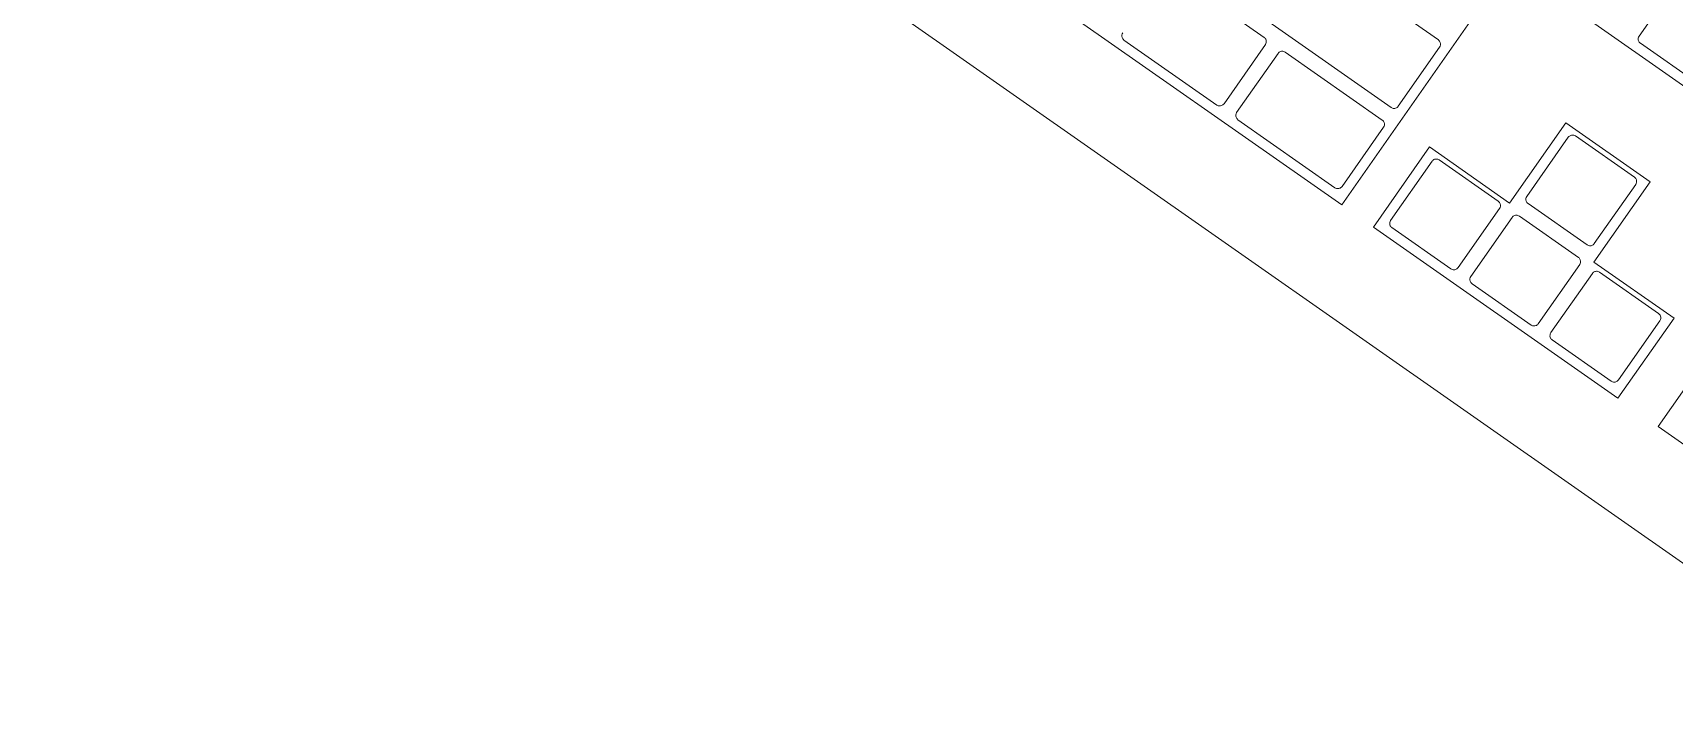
# Model space of a CAD drawing. Header units: inches. Extents: x 1 to 4637, y -664 to 702.
# Drawn here: x 2031.3 to 2043.85, y 382.03 to 387.15 of the extents above; entities that cross this region are included whole.
import ezdxf

# ---------------------------------------------------------------- set-up
doc = ezdxf.new("R2010")
doc.units = ezdxf.units.IN
doc.header["$MEASUREMENT"] = 0
doc.layers.add('I-FURN', color=30, linetype='Continuous', lineweight=9)

# ---------------------------------------------------------------- blocks, each defined once
blk = doc.blocks.new('Desk - Group 1 - No Side Chairs-V6-New Construction - Tel_Data_Elec Plan')
at = {"layer": 'I-FURN'}
for p, q in [((28.985, -12.511), (14.15, -2.123)), ((14.075, -2.984), (16.558, -4.723)), ((16.558, -4.723), (14.413, -7.787)), ((16.436, -5.55), (16.865, -4.938)), ((16.865, -4.938), (18.735, -6.247)), ((16.545, -5.531), (16.862, -5.079)), ((16.917, -5.069), (17.368, -5.385)), ((17.378, -5.44), (17.061, -5.892)), ((17.158, -5.96), (17.475, -5.508)), ((17.53, -5.498), (17.981, -5.814)), ((17.049, -5.979), (16.436, -5.55)), ((17.007, -5.902), (16.555, -5.586)), ((17.991, -5.869), (17.674, -6.321)), ((16.619, -6.592), (17.049, -5.979)), ((17.619, -6.331), (17.168, -6.015)), ((17.771, -6.389), (18.088, -5.937)), ((18.142, -5.927), (18.594, -6.243)), ((16.729, -6.573), (17.046, -6.121)), ((17.101, -6.111), (17.552, -6.427)), ((18.735, -6.247), (18.306, -6.86)), ((18.604, -6.298), (18.287, -6.75)), ((16.832, -9.48), (18.977, -6.417)), ((17.562, -6.482), (17.245, -6.934)), ((17.694, -6.431), (17.264, -7.044)), ((18.306, -6.86), (17.694, -6.431)), ((18.232, -6.76), (17.781, -6.444)), ((18.977, -6.417), (28.201, -12.875)), ((17.264, -7.044), (16.619, -6.592)), ((17.19, -6.944), (16.739, -6.628)), ((18.658, -7.01), (18.974, -6.558)), ((19.029, -6.548), (19.771, -7.068)), ((15.578, -6.776), (17.448, -8.086)), ((19.409, -7.584), (18.667, -7.065)), ((19.781, -7.122), (19.464, -7.575)), ((18.229, -7.623), (18.545, -7.171)), ((18.6, -7.161), (19.535, -7.816)), ((19.561, -7.642), (19.877, -7.19)), ((19.932, -7.18), (20.642, -7.677)), ((16.243, -7.336), (16.694, -7.653)), ((16.704, -7.707), (16.387, -8.16)), ((19.174, -8.332), (18.238, -7.678)), ((20.28, -8.194), (19.57, -7.697))]:
    blk.add_line(p, q, dxfattribs=at)
for points in [[(16.862, -5.079), (16.864, -5.075), (16.87, -5.069), (16.881, -5.063), (16.894, -5.061), (16.906, -5.063), (16.914, -5.067), (16.917, -5.069)], [(17.475, -5.508), (17.477, -5.504), (17.483, -5.498), (17.494, -5.493), (17.506, -5.49), (17.519, -5.492), (17.526, -5.496), (17.53, -5.498)], [(17.061, -5.892), (17.059, -5.896), (17.053, -5.902), (17.042, -5.907), (17.03, -5.91), (17.018, -5.908), (17.01, -5.904), (17.007, -5.902)], [(18.088, -5.937), (18.09, -5.933), (18.096, -5.927), (18.107, -5.922), (18.119, -5.919), (18.132, -5.921), (18.139, -5.925), (18.142, -5.927)], [(17.046, -6.121), (17.048, -6.117), (17.054, -6.111), (17.065, -6.105), (17.077, -6.103), (17.09, -6.105), (17.097, -6.108), (17.101, -6.111)], [(17.674, -6.321), (17.672, -6.325), (17.666, -6.331), (17.655, -6.337), (17.643, -6.339), (17.63, -6.337), (17.623, -6.333), (17.619, -6.331)], [(18.974, -6.558), (18.977, -6.554), (18.983, -6.548), (18.994, -6.543), (19.006, -6.54), (19.018, -6.542), (19.026, -6.546), (19.029, -6.548)], [(18.287, -6.75), (18.285, -6.754), (18.279, -6.76), (18.268, -6.766), (18.255, -6.768), (18.243, -6.766), (18.235, -6.762), (18.232, -6.76)], [(17.245, -6.934), (17.243, -6.937), (17.237, -6.943), (17.226, -6.949), (17.214, -6.951), (17.201, -6.95), (17.194, -6.946), (17.19, -6.944)], [(18.545, -7.171), (18.548, -7.167), (18.554, -7.161), (18.565, -7.155), (18.577, -7.153), (18.589, -7.155), (18.597, -7.159), (18.6, -7.161)], [(19.877, -7.19), (19.88, -7.187), (19.886, -7.181), (19.897, -7.175), (19.909, -7.173), (19.921, -7.174), (19.929, -7.178), (19.932, -7.18)], [(19.464, -7.575), (19.462, -7.578), (19.456, -7.584), (19.445, -7.59), (19.433, -7.592), (19.42, -7.59), (19.413, -7.587), (19.409, -7.584)]]:
    blk.add_open_spline(points, degree=3, dxfattribs=at)
for points, knots in [([(17.368, -5.385), (17.372, -5.388), (17.378, -5.393), (17.385, -5.406), (17.386, -5.423), (17.382, -5.435), (17.378, -5.44)], [0, 0, 0, 0, 0.2, 0.4, 0.7, 1, 1, 1, 1]), ([(16.555, -5.586), (16.552, -5.583), (16.546, -5.578), (16.539, -5.565), (16.537, -5.548), (16.542, -5.536), (16.545, -5.531)], [0, 0, 0, 0, 0.2, 0.4, 0.7, 1, 1, 1, 1]), ([(17.981, -5.814), (17.985, -5.817), (17.991, -5.822), (17.997, -5.835), (17.999, -5.852), (17.994, -5.864), (17.991, -5.869)], [0, 0, 0, 0, 0.2, 0.4, 0.7, 1, 1, 1, 1]), ([(17.168, -6.015), (17.164, -6.012), (17.158, -6.007), (17.152, -5.994), (17.15, -5.977), (17.155, -5.965), (17.158, -5.96)], [0, 0, 0, 0, 0.2, 0.4, 0.7, 1, 1, 1, 1]), ([(18.594, -6.243), (18.597, -6.246), (18.603, -6.251), (18.61, -6.264), (18.612, -6.281), (18.607, -6.293), (18.604, -6.298)], [0, 0, 0, 0, 0.2, 0.4, 0.7, 1, 1, 1, 1]), ([(17.781, -6.444), (17.777, -6.442), (17.771, -6.436), (17.764, -6.423), (17.763, -6.406), (17.767, -6.394), (17.771, -6.389)], [0, 0, 0, 0, 0.2, 0.4, 0.7, 1, 1, 1, 1]), ([(17.552, -6.427), (17.555, -6.429), (17.562, -6.435), (17.568, -6.448), (17.57, -6.465), (17.565, -6.477), (17.562, -6.482)], [0, 0, 0, 0, 0.2, 0.4, 0.7, 1, 1, 1, 1]), ([(16.739, -6.628), (16.735, -6.625), (16.729, -6.619), (16.723, -6.606), (16.721, -6.59), (16.726, -6.578), (16.729, -6.573)], [0, 0, 0, 0, 0.2, 0.4, 0.7, 1, 1, 1, 1]), ([(18.667, -7.065), (18.664, -7.063), (18.658, -7.057), (18.651, -7.044), (18.65, -7.027), (18.654, -7.015), (18.658, -7.01)], [0, 0, 0, 0, 0.2, 0.4, 0.7, 1, 1, 1, 1]), ([(19.771, -7.068), (19.774, -7.07), (19.78, -7.076), (19.787, -7.089), (19.789, -7.105), (19.784, -7.117), (19.781, -7.122)], [0, 0, 0, 0, 0.2, 0.4, 0.7, 1, 1, 1, 1]), ([(16.694, -7.653), (16.697, -7.655), (16.703, -7.661), (16.709, -7.671), (16.711, -7.681), (16.711, -7.694), (16.707, -7.702), (16.704, -7.707)], [0, 0, 0, 0, 0.2, 0.4, 0.55, 0.7, 1, 1, 1, 1]), ([(18.238, -7.678), (18.235, -7.675), (18.229, -7.669), (18.222, -7.656), (18.221, -7.64), (18.225, -7.628), (18.229, -7.623)], [0, 0, 0, 0, 0.2, 0.4, 0.7, 1, 1, 1, 1]), ([(19.57, -7.697), (19.567, -7.695), (19.561, -7.689), (19.554, -7.676), (19.553, -7.659), (19.557, -7.647), (19.561, -7.642)], [0, 0, 0, 0, 0.2, 0.4, 0.7, 1, 1, 1, 1]), ([(20.642, -7.677), (20.645, -7.68), (20.651, -7.685), (20.658, -7.698), (20.66, -7.715), (20.655, -7.727), (20.651, -7.732)], [0, 0, 0, 0, 0.2, 0.4, 0.7, 1, 1, 1, 1])]:
    blk.add_open_spline(points, degree=3, knots=knots, dxfattribs=at)

msp = doc.modelspace()

# ---------------------------------------------------------------- block references
at = {"layer": 'I-FURN', "rotation": 180}
msp.add_blockref('Desk - Group 1 - No Side Chairs-V6-New Construction - Tel_Data_Elec Plan', (2060.286, 379.419), dxfattribs=at)

doc.saveas('drawing.dxf')
